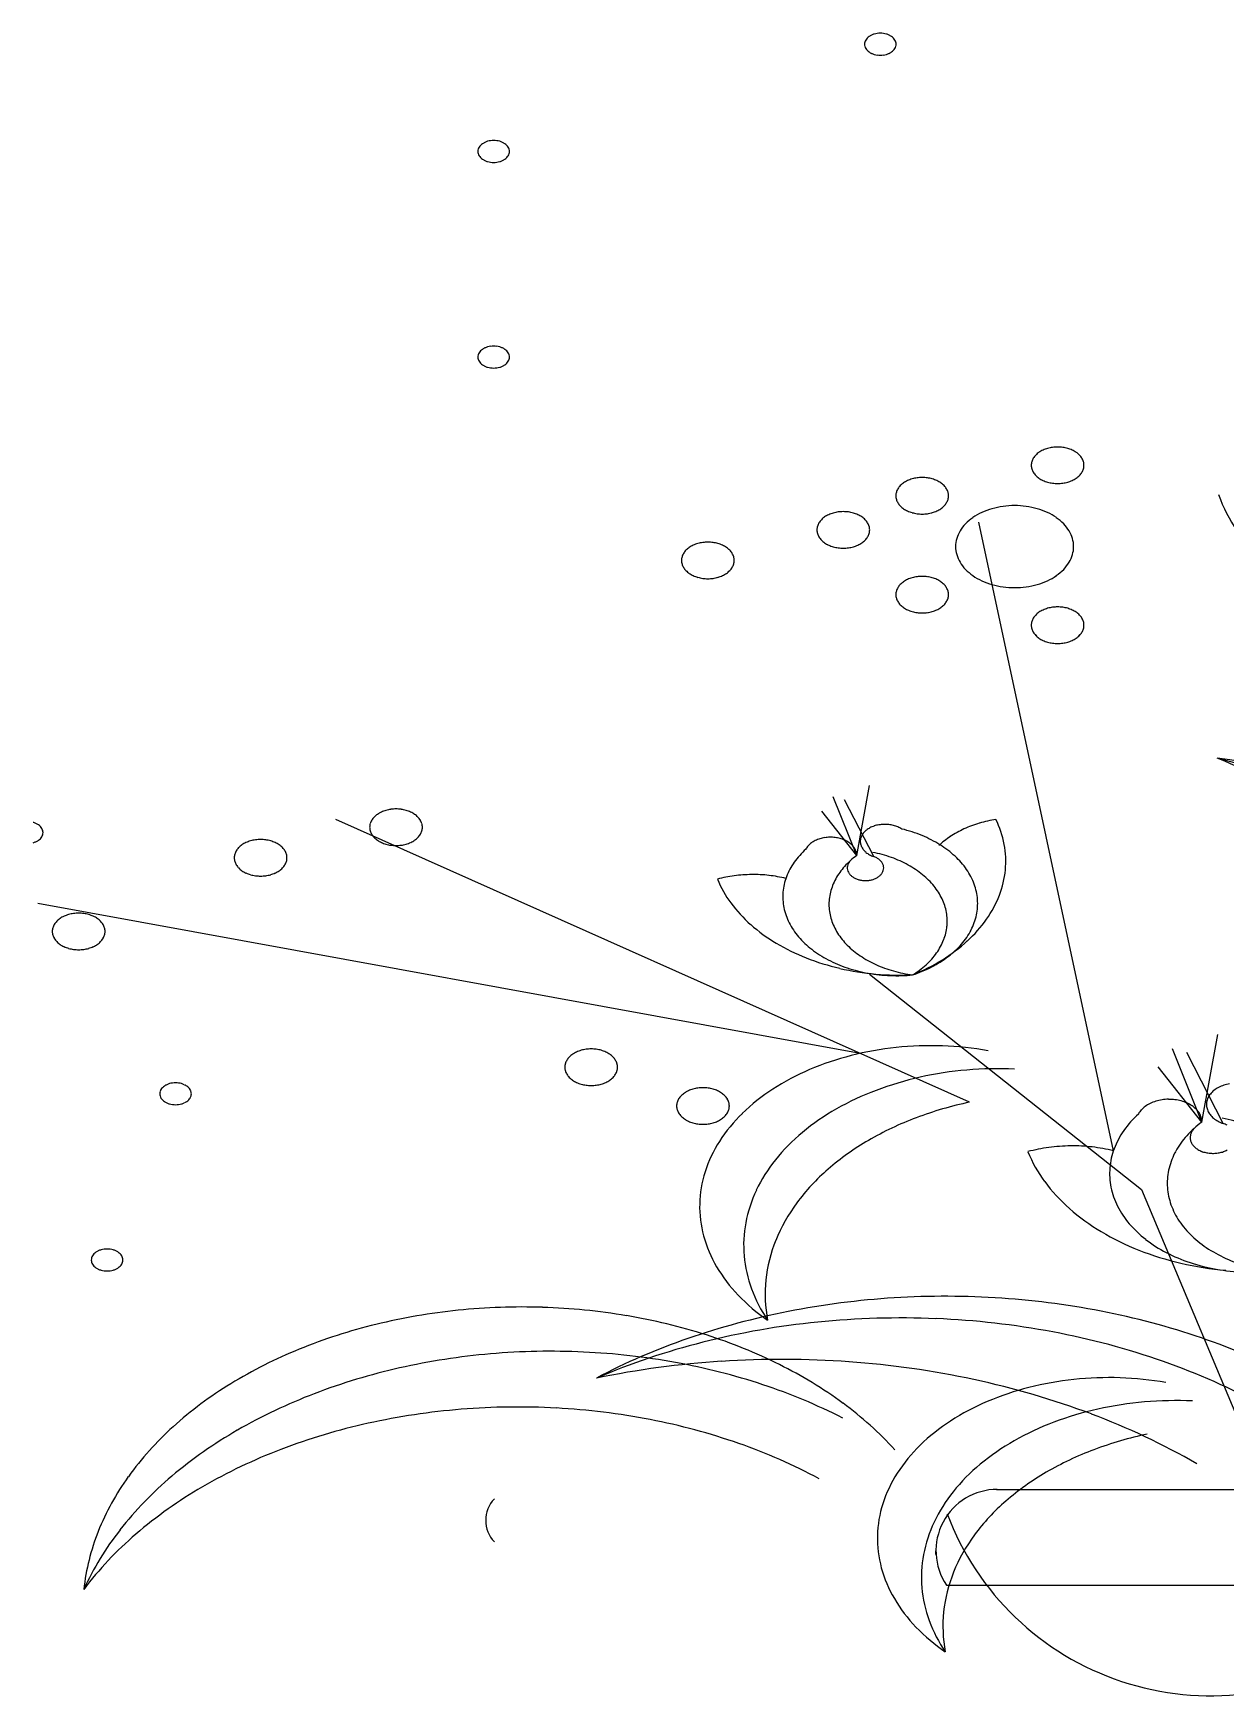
# Model space of a CAD drawing. Header units: millimetres. Extents: x 22565 to 38821, y 15578 to 26720.
# Drawn here: x 31565.5 to 31764.7, y 20176.9 to 20454.7 of the extents above; entities that cross this region are included whole.
import ezdxf

# ---------------------------------------------------------------- set-up
doc = ezdxf.new("R2010")
doc.units = ezdxf.units.MM

# ---------------------------------------------------------------- blocks, each defined once
blk = doc.blocks.new('A$C58B90030')
for p, q in [((216.48, 352.34), (193.99, 457.39)), ((173.6, 401.69), (169.66, 411.47)), ((173.6, 401.69), (175.71, 413.39)), ((173.6, 401.69), (167.76, 409.08)), ((176.44, 401.49), (171.56, 410.99)), ((192.44, 360.45), (86.6, 407.7)), ((174.19, 368.6), (36.79, 393.66)), ((175.74, 381.85), (221.18, 345.88)), ((231.26, 357.14), (233.9, 371.77)), ((231.26, 357.14), (226.34, 369.37)), ((234.82, 356.89), (228.72, 368.77)), ((231.26, 357.14), (223.97, 366.38)), ((221.18, 345.88), (242.83, 294.17)), ((196.93, 295.75), (472.93, 295.75)), ((186.83, 284.87), (186.83, 285.51)), ((188.61, 279.75), (481.4, 279.75))]:
    blk.add_line(p, q)
for centre, radius, start, end in [((177.39, 535.9), 3.16, 105.9423, 114.7864), ((177.5, 535.52), 3.55, 97.8043, 105.9874), ((177.53, 535.31), 3.76, 89.9804, 97.8451), ((177.54, 535.31), 3.76, 82.1549, 90.0196), ((177.57, 535.52), 3.55, 74.0126, 82.1957), ((177.68, 535.9), 3.16, 65.2136, 74.0577), ((176.19, 537.24), 1.3, 163.936, 179.9195), ((176.19, 537.24), 1.3, 180.0805, 196.064), ((176.34, 537.19), 1.45, 148.9878, 163.819), ((176.34, 537.29), 1.45, 196.181, 211.0122), ((176.6, 537.03), 1.76, 135.8742, 148.9552), ((176.6, 537.44), 1.76, 211.0448, 224.1258), ((176.9, 536.74), 2.18, 124.5741, 135.9006), ((176.9, 537.74), 2.18, 224.0994, 235.4259), ((177.19, 536.34), 2.67, 114.7365, 124.6225), ((177.88, 536.34), 2.67, 55.3775, 65.2635), ((178.16, 536.74), 2.18, 44.0994, 55.4259), ((178.16, 537.74), 2.18, 304.5741, 315.9006), ((178.47, 537.03), 1.76, 31.0448, 44.1258), ((178.47, 537.44), 1.76, 315.8742, 328.9552), ((178.73, 537.19), 1.45, 16.181, 31.0122), ((178.73, 537.29), 1.45, 328.9878, 343.819), ((178.88, 537.24), 1.3, 0.0805, 16.064), ((178.88, 537.24), 1.3, 343.936, 359.9195), ((177.19, 538.14), 2.67, 235.3775, 245.2635), ((177.39, 538.58), 3.16, 245.2136, 254.0577), ((177.5, 538.95), 3.55, 254.0126, 262.1957), ((177.53, 539.17), 3.76, 262.1549, 270.0196), ((177.54, 539.17), 3.76, 269.9804, 277.8451), ((177.57, 538.95), 3.55, 277.8043, 285.9874), ((177.68, 538.58), 3.16, 285.9423, 294.7864), ((177.88, 538.14), 2.67, 294.7365, 304.6225), ((111.62, 519.31), 1.3, 163.936, 179.9195), ((111.76, 519.27), 1.45, 148.9878, 163.819), ((112.02, 519.11), 1.76, 135.8742, 148.9552), ((112.33, 518.81), 2.18, 124.5741, 135.9006), ((112.61, 518.41), 2.67, 114.7365, 124.6225), ((112.81, 517.97), 3.16, 105.9423, 114.7864), ((112.92, 517.6), 3.55, 97.8043, 105.9874), ((112.96, 517.38), 3.76, 89.9804, 97.8451), ((112.96, 517.38), 3.76, 82.1549, 90.0196), ((112.99, 517.6), 3.55, 74.0126, 82.1957), ((113.1, 517.97), 3.16, 65.2136, 74.0577), ((113.31, 518.41), 2.67, 55.3775, 65.2635), ((113.59, 518.81), 2.18, 44.0994, 55.4259), ((113.89, 519.11), 1.76, 31.0448, 44.1258), ((114.15, 519.27), 1.45, 16.181, 31.0122), ((114.3, 519.31), 1.3, 0.0805, 16.064), ((111.62, 519.31), 1.3, 180.0805, 196.064), ((111.76, 519.36), 1.45, 196.181, 211.0122), ((112.02, 519.52), 1.76, 211.0448, 224.1258), ((112.33, 519.81), 2.18, 224.0994, 235.4259), ((112.61, 520.22), 2.67, 235.3775, 245.2635), ((112.81, 520.65), 3.16, 245.2136, 254.0577), ((112.92, 521.03), 3.55, 254.0126, 262.1957), ((112.96, 521.24), 3.76, 262.1549, 270.0196), ((112.96, 521.24), 3.76, 269.9804, 277.8451), ((112.99, 521.03), 3.55, 277.8043, 285.9874), ((113.1, 520.65), 3.16, 285.9423, 294.7864), ((113.31, 520.22), 2.67, 294.7365, 304.6225), ((113.59, 519.81), 2.18, 304.5741, 315.9006), ((113.89, 519.52), 1.76, 315.8742, 328.9552), ((114.15, 519.36), 1.45, 328.9878, 343.819), ((114.3, 519.31), 1.3, 343.936, 359.9195), ((112.33, 484.46), 2.18, 124.5741, 135.9006), ((112.61, 484.05), 2.67, 114.7365, 124.6225), ((112.81, 483.61), 3.16, 105.9423, 114.7864), ((112.92, 483.24), 3.55, 97.8043, 105.9874), ((112.96, 483.02), 3.76, 89.9804, 97.8451), ((112.96, 483.02), 3.76, 82.1549, 90.0196), ((112.99, 483.24), 3.55, 74.0126, 82.1957), ((113.1, 483.61), 3.16, 65.2136, 74.0577), ((113.31, 484.05), 2.67, 55.3775, 65.2635), ((113.59, 484.46), 2.18, 44.0994, 55.4259), ((111.62, 484.95), 1.3, 163.936, 179.9195), ((111.62, 484.96), 1.3, 180.0805, 196.064), ((111.76, 484.91), 1.45, 148.9878, 163.819), ((111.76, 485), 1.45, 196.181, 211.0122), ((112.02, 484.75), 1.76, 135.8742, 148.9552), ((112.02, 485.16), 1.76, 211.0448, 224.1258), ((112.33, 485.45), 2.18, 224.0994, 235.4259), ((112.61, 485.86), 2.67, 235.3775, 245.2635), ((112.81, 486.3), 3.16, 245.2136, 254.0577), ((113.1, 486.3), 3.16, 285.9423, 294.7864), ((113.31, 485.86), 2.67, 294.7365, 304.6225), ((113.59, 485.45), 2.18, 304.5741, 315.9006), ((113.89, 484.75), 1.76, 31.0448, 44.1258), ((113.89, 485.16), 1.76, 315.8742, 328.9552), ((114.15, 484.91), 1.45, 16.181, 31.0122), ((114.15, 485), 1.45, 328.9878, 343.819), ((114.3, 484.95), 1.3, 0.0805, 16.064), ((114.3, 484.96), 1.3, 343.936, 359.9195), ((112.92, 486.67), 3.55, 254.0126, 262.1957), ((112.96, 486.89), 3.76, 262.1549, 270.0196), ((112.96, 486.89), 3.76, 269.9804, 277.8451), ((112.99, 486.67), 3.55, 277.8043, 285.9874), ((206.92, 464.65), 5.26, 105.9423, 114.7864), ((207.1, 464.02), 5.91, 97.8043, 105.9874), ((207.15, 463.66), 6.27, 89.9804, 97.8451), ((207.16, 463.66), 6.27, 82.1549, 90.0196), ((207.21, 464.02), 5.91, 74.0126, 82.1957), ((207.39, 464.65), 5.26, 65.2136, 74.0577), ((204.92, 466.88), 2.17, 163.936, 179.9195), ((204.92, 466.89), 2.17, 180.0805, 196.064), ((205.17, 466.8), 2.42, 148.9878, 163.819), ((205.6, 466.54), 2.93, 135.8742, 148.9552), ((206.1, 466.05), 3.63, 124.5741, 135.9006), ((206.57, 465.38), 4.45, 114.7365, 124.6225), ((207.73, 465.38), 4.45, 55.3775, 65.2635), ((208.2, 466.05), 3.63, 44.0994, 55.4259), ((208.71, 466.54), 2.93, 31.0448, 44.1258), ((209.14, 466.8), 2.42, 16.181, 31.0122), ((209.39, 466.88), 2.17, 0.0805, 16.064), ((209.39, 466.89), 2.17, 343.936, 359.9195), ((183.48, 460.95), 3.63, 124.5741, 135.9006), ((183.95, 460.27), 4.45, 114.7365, 124.6225), ((184.29, 459.54), 5.26, 105.9423, 114.7864), ((184.48, 458.92), 5.91, 97.8043, 105.9874), ((184.53, 458.56), 6.27, 89.9804, 97.8451), ((184.53, 458.56), 6.27, 82.1549, 90.0196), ((184.59, 458.92), 5.91, 74.0126, 82.1957), ((184.77, 459.54), 5.26, 65.2136, 74.0577), ((185.11, 460.27), 4.45, 55.3775, 65.2635), ((185.58, 460.95), 3.63, 44.0994, 55.4259), ((205.17, 466.96), 2.42, 196.181, 211.0122), ((205.6, 467.22), 2.93, 211.0448, 224.1258), ((206.1, 467.71), 3.63, 224.0994, 235.4259), ((206.57, 468.39), 4.45, 235.3775, 245.2635), ((206.92, 469.12), 5.26, 245.2136, 254.0577), ((207.1, 469.74), 5.91, 254.0126, 262.1957), ((207.21, 469.74), 5.91, 277.8043, 285.9874), ((207.39, 469.12), 5.26, 285.9423, 294.7864), ((207.73, 468.39), 4.45, 294.7365, 304.6225), ((208.2, 467.71), 3.63, 304.5741, 315.9006), ((208.71, 467.22), 2.93, 315.8742, 328.9552), ((209.14, 466.96), 2.42, 328.9878, 343.819), ((182.3, 461.78), 2.17, 163.936, 179.9195), ((182.3, 461.78), 2.17, 180.0805, 196.064), ((182.54, 461.7), 2.42, 148.9878, 163.819), ((182.54, 461.86), 2.42, 196.181, 211.0122), ((182.97, 461.44), 2.93, 135.8742, 148.9552), ((186.09, 461.44), 2.93, 31.0448, 44.1258), ((186.52, 461.7), 2.42, 16.181, 31.0122), ((186.52, 461.86), 2.42, 328.9878, 343.819), ((186.77, 461.78), 2.17, 0.0805, 16.064), ((186.77, 461.78), 2.17, 343.936, 359.9195), ((207.15, 470.1), 6.27, 262.1549, 270.0196), ((207.16, 470.1), 6.27, 269.9804, 277.8451), ((259.67, 471.21), 27.24, 199.8011, 214.1051), ((170.77, 454.58), 4.45, 114.7365, 124.6225), ((171.12, 453.84), 5.26, 105.9423, 114.7864), ((171.3, 453.22), 5.91, 97.8043, 105.9874), ((171.35, 452.86), 6.27, 89.9804, 97.8451), ((171.36, 452.86), 6.27, 82.1549, 90.0196), ((171.41, 453.22), 5.91, 74.0126, 82.1957), ((171.59, 453.84), 5.26, 65.2136, 74.0577), ((171.94, 454.58), 4.45, 55.3775, 65.2635), ((182.97, 462.12), 2.93, 211.0448, 224.1258), ((183.48, 462.61), 3.63, 224.0994, 235.4259), ((183.95, 463.28), 4.45, 235.3775, 245.2635), ((184.29, 464.02), 5.26, 245.2136, 254.0577), ((184.48, 464.64), 5.91, 254.0126, 262.1957), ((184.53, 465), 6.27, 262.1549, 270.0196), ((184.53, 465), 6.27, 269.9804, 277.8451), ((184.59, 464.64), 5.91, 277.8043, 285.9874), ((184.77, 464.02), 5.26, 285.9423, 294.7864), ((185.11, 463.28), 4.45, 294.7365, 304.6225), ((185.58, 462.61), 3.63, 304.5741, 315.9006), ((186.09, 462.12), 2.93, 315.8742, 328.9552), ((198.66, 449.91), 9.99, 114.7365, 124.6225), ((199.43, 448.27), 11.8, 105.9423, 114.7864), ((199.84, 446.87), 13.25, 97.8043, 105.9874), ((199.96, 446.07), 14.07, 89.9804, 97.8451), ((199.97, 446.07), 14.07, 82.1549, 90.0196), ((200.09, 446.87), 13.25, 74.0126, 82.1957), ((200.5, 448.27), 11.8, 65.2136, 74.0577), ((201.27, 449.91), 9.99, 55.3775, 65.2635), ((169.12, 456.08), 2.17, 163.936, 179.9195), ((169.12, 456.08), 2.17, 180.0805, 196.064), ((169.37, 456), 2.42, 148.9878, 163.819), ((169.8, 455.74), 2.93, 135.8742, 148.9552), ((170.3, 455.25), 3.63, 124.5741, 135.9006), ((172.41, 455.25), 3.63, 44.0994, 55.4259), ((172.91, 455.74), 2.93, 31.0448, 44.1258), ((173.34, 456), 2.42, 16.181, 31.0122), ((173.59, 456.08), 2.17, 0.0805, 16.064), ((173.59, 456.08), 2.17, 343.936, 359.9195), ((195.51, 453.11), 5.43, 148.9878, 163.819), ((196.47, 452.52), 6.56, 135.8742, 148.9552), ((197.61, 451.42), 8.14, 124.5741, 135.9006), ((202.32, 451.42), 8.14, 44.0994, 55.4259), ((203.46, 452.52), 6.56, 31.0448, 44.1258), ((204.42, 453.11), 5.43, 16.181, 31.0122), ((147.68, 450.15), 3.63, 124.5741, 135.9006), ((148.15, 449.47), 4.45, 114.7365, 124.6225), ((148.49, 448.74), 5.26, 105.9423, 114.7864), ((148.68, 448.12), 5.91, 97.8043, 105.9874), ((148.73, 447.76), 6.27, 89.9804, 97.8451), ((148.74, 447.76), 6.27, 82.1549, 90.0196), ((148.79, 448.12), 5.91, 74.0126, 82.1957), ((148.97, 448.74), 5.26, 65.2136, 74.0577), ((149.31, 449.47), 4.45, 55.3775, 65.2635), ((149.78, 450.15), 3.63, 44.0994, 55.4259), ((169.37, 456.16), 2.42, 196.181, 211.0122), ((169.8, 456.42), 2.93, 211.0448, 224.1258), ((170.3, 456.91), 3.63, 224.0994, 235.4259), ((170.77, 457.59), 4.45, 235.3775, 245.2635), ((171.12, 458.32), 5.26, 245.2136, 254.0577), ((171.3, 458.94), 5.91, 254.0126, 262.1957), ((171.35, 459.3), 6.27, 262.1549, 270.0196), ((171.36, 459.3), 6.27, 269.9804, 277.8451), ((171.41, 458.94), 5.91, 277.8043, 285.9874), ((171.59, 458.32), 5.26, 285.9423, 294.7864), ((171.94, 457.59), 4.45, 294.7365, 304.6225), ((172.41, 456.91), 3.63, 304.5741, 315.9006), ((172.91, 456.42), 2.93, 315.8742, 328.9552), ((173.34, 456.16), 2.42, 328.9878, 343.819), ((194.96, 453.28), 4.85, 163.936, 179.9195), ((194.96, 453.29), 4.85, 180.0805, 196.064), ((204.98, 453.28), 4.85, 0.0805, 16.064), ((204.98, 453.29), 4.85, 343.936, 359.9195), ((146.5, 450.97), 2.17, 163.936, 179.9195), ((146.5, 450.98), 2.17, 180.0805, 196.064), ((146.74, 450.9), 2.42, 148.9878, 163.819), ((146.74, 451.06), 2.42, 196.181, 211.0122), ((147.17, 450.64), 2.93, 135.8742, 148.9552), ((150.29, 450.64), 2.93, 31.0448, 44.1258), ((150.72, 450.9), 2.42, 16.181, 31.0122), ((150.72, 451.06), 2.42, 328.9878, 343.819), ((150.97, 450.97), 2.17, 0.0805, 16.064), ((150.97, 450.98), 2.17, 343.936, 359.9195), ((195.51, 453.46), 5.43, 196.181, 211.0122), ((196.47, 454.05), 6.56, 211.0448, 224.1258), ((203.46, 454.05), 6.56, 315.8742, 328.9552), ((204.42, 453.46), 5.43, 328.9878, 343.819), ((147.17, 451.32), 2.93, 211.0448, 224.1258), ((147.68, 451.81), 3.63, 224.0994, 235.4259), ((148.15, 452.48), 4.45, 235.3775, 245.2635), ((148.49, 453.21), 5.26, 245.2136, 254.0577), ((148.68, 453.84), 5.91, 254.0126, 262.1957), ((148.73, 454.19), 6.27, 262.1549, 270.0196), ((148.74, 454.19), 6.27, 269.9804, 277.8451), ((148.79, 453.84), 5.91, 277.8043, 285.9874), ((148.97, 453.21), 5.26, 285.9423, 294.7864), ((149.31, 452.48), 4.45, 294.7365, 304.6225), ((149.78, 451.81), 3.63, 304.5741, 315.9006), ((150.29, 451.32), 2.93, 315.8742, 328.9552), ((183.48, 444.43), 3.63, 124.5741, 135.9006), ((183.95, 443.76), 4.45, 114.7365, 124.6225), ((184.29, 443.02), 5.26, 105.9423, 114.7864), ((184.48, 442.4), 5.91, 97.8043, 105.9874), ((184.53, 442.04), 6.27, 89.9804, 97.8451), ((184.53, 442.04), 6.27, 82.1549, 90.0196), ((184.59, 442.4), 5.91, 74.0126, 82.1957), ((184.77, 443.02), 5.26, 65.2136, 74.0577), ((185.11, 443.76), 4.45, 55.3775, 65.2635), ((185.58, 444.43), 3.63, 44.0994, 55.4259), ((197.61, 455.15), 8.14, 224.0994, 235.4259), ((198.66, 456.66), 9.99, 235.3775, 245.2635), ((199.43, 458.3), 11.8, 245.2136, 254.0577), ((200.5, 458.3), 11.8, 285.9423, 294.7864), ((201.27, 456.66), 9.99, 294.7365, 304.6225), ((202.32, 455.15), 8.14, 304.5741, 315.9006), ((182.3, 445.26), 2.17, 163.936, 179.9195), ((182.3, 445.26), 2.17, 180.0805, 196.064), ((182.54, 445.18), 2.42, 148.9878, 163.819), ((182.54, 445.34), 2.42, 196.181, 211.0122), ((182.97, 444.92), 2.93, 135.8742, 148.9552), ((186.09, 444.92), 2.93, 31.0448, 44.1258), ((186.52, 445.18), 2.42, 16.181, 31.0122), ((186.52, 445.34), 2.42, 328.9878, 343.819), ((186.77, 445.26), 2.17, 0.0805, 16.064), ((186.77, 445.26), 2.17, 343.936, 359.9195), ((199.84, 459.7), 13.25, 254.0126, 262.1957), ((199.96, 460.5), 14.07, 262.1549, 270.0196), ((199.97, 460.5), 14.07, 269.9804, 277.8451), ((200.09, 459.7), 13.25, 277.8043, 285.9874), ((182.97, 445.6), 2.93, 211.0448, 224.1258), ((183.48, 446.09), 3.63, 224.0994, 235.4259), ((183.95, 446.76), 4.45, 235.3775, 245.2635), ((184.29, 447.5), 5.26, 245.2136, 254.0577), ((184.48, 448.12), 5.91, 254.0126, 262.1957), ((184.53, 448.48), 6.27, 262.1549, 270.0196), ((184.53, 448.48), 6.27, 269.9804, 277.8451), ((184.59, 448.12), 5.91, 277.8043, 285.9874), ((184.77, 447.5), 5.26, 285.9423, 294.7864), ((185.11, 446.76), 4.45, 294.7365, 304.6225), ((185.58, 446.09), 3.63, 304.5741, 315.9006), ((186.09, 445.6), 2.93, 315.8742, 328.9552), ((205.6, 439.82), 2.93, 135.8742, 148.9552), ((206.1, 439.33), 3.63, 124.5741, 135.9006), ((206.57, 438.65), 4.45, 114.7365, 124.6225), ((206.92, 437.92), 5.26, 105.9423, 114.7864), ((207.1, 437.3), 5.91, 97.8043, 105.9874), ((207.15, 436.94), 6.27, 89.9804, 97.8451), ((207.16, 436.94), 6.27, 82.1549, 90.0196), ((207.21, 437.3), 5.91, 74.0126, 82.1957), ((207.39, 437.92), 5.26, 65.2136, 74.0577), ((207.73, 438.65), 4.45, 55.3775, 65.2635), ((208.2, 439.33), 3.63, 44.0994, 55.4259), ((208.71, 439.82), 2.93, 31.0448, 44.1258), ((204.92, 440.15), 2.17, 163.936, 179.9195), ((204.92, 440.16), 2.17, 180.0805, 196.064), ((205.17, 440.08), 2.42, 148.9878, 163.819), ((205.17, 440.23), 2.42, 196.181, 211.0122), ((205.6, 440.5), 2.93, 211.0448, 224.1258), ((208.71, 440.5), 2.93, 315.8742, 328.9552), ((209.14, 440.08), 2.42, 16.181, 31.0122), ((209.14, 440.23), 2.42, 328.9878, 343.819), ((209.39, 440.15), 2.17, 0.0805, 16.064), ((209.39, 440.16), 2.17, 343.936, 359.9195), ((206.1, 440.99), 3.63, 224.0994, 235.4259), ((206.57, 441.66), 4.45, 235.3775, 245.2635), ((206.92, 442.39), 5.26, 245.2136, 254.0577), ((207.1, 443.02), 5.91, 254.0126, 262.1957), ((207.15, 443.37), 6.27, 262.1549, 270.0196), ((207.16, 443.37), 6.27, 269.9804, 277.8451), ((207.21, 443.02), 5.91, 277.8043, 285.9874), ((207.39, 442.39), 5.26, 285.9423, 294.7864), ((207.73, 441.66), 4.45, 294.7365, 304.6225), ((208.2, 440.99), 3.63, 304.5741, 315.9006), ((199.62, 158.28), 261.89, 75.1361, 82.4961), ((117.03, 132.23), 308.64, 58.9937, 67.7657), ((163.49, 154.36), 272.78, 65.1099, 75.0592), ((95.59, 405.56), 3.63, 124.5741, 135.9006), ((96.06, 404.89), 4.45, 114.7365, 124.6225), ((96.41, 404.16), 5.26, 105.9423, 114.7864), ((96.59, 403.53), 5.91, 97.8043, 105.9874), ((96.64, 403.18), 6.27, 89.9804, 97.8451), ((96.65, 403.18), 6.27, 82.1549, 90.0196), ((96.7, 403.53), 5.91, 74.0126, 82.1957), ((96.88, 404.16), 5.26, 65.2136, 74.0577), ((97.23, 404.89), 4.45, 55.3775, 65.2635), ((97.7, 405.56), 3.63, 44.0994, 55.4259), ((35.18, 404.16), 3.16, 65.2136, 74.0577), ((35.39, 404.6), 2.67, 55.3775, 65.2635), ((35.67, 405), 2.18, 44.0994, 55.4259), ((35.98, 405.3), 1.76, 31.0448, 44.1258), ((36.23, 405.46), 1.45, 16.181, 31.0122), ((36.38, 405.5), 1.3, 0.0805, 16.064), ((94.41, 406.39), 2.17, 163.936, 179.9195), ((94.41, 406.4), 2.17, 180.0805, 196.064), ((94.66, 406.32), 2.42, 148.9878, 163.819), ((94.66, 406.47), 2.42, 196.181, 211.0122), ((95.09, 406.05), 2.93, 135.8742, 148.9552), ((98.2, 406.05), 2.93, 31.0448, 44.1258), ((98.63, 406.32), 2.42, 16.181, 31.0122), ((98.63, 406.47), 2.42, 328.9878, 343.819), ((98.88, 406.39), 2.17, 0.0805, 16.064), ((98.88, 406.4), 2.17, 343.936, 359.9195), ((177.14, 403.45), 3.13, 128.34, 140.6255), ((177.62, 402.85), 3.89, 117.7625, 128.3877), ((177.99, 402.15), 4.69, 108.4317, 117.8176), ((178.21, 401.51), 5.37, 99.9105, 108.4825), ((178.29, 401.08), 5.8, 91.8137, 99.9559), ((178.3, 401), 5.88, 83.7927, 91.8564), ((178.33, 401.28), 5.6, 75.5069, 83.8365), ((178.48, 401.84), 5.02, 66.5932, 75.5551), ((178.79, 402.54), 4.26, 56.6451, 66.6469), ((175.55, 383.19), 23.58, 67.6657, 76.3093), ((198.55, 390.65), 16.98, 114.4827, 123.2897), ((199.69, 388.18), 19.71, 106.5459, 114.519), ((200.35, 386.02), 21.96, 99.1614, 106.5791), ((181.9, 400.43), 16.63, 10.7648, 25.9343), ((35.18, 406.85), 3.16, 285.9423, 294.7864), ((35.39, 406.41), 2.67, 294.7365, 304.6225), ((35.67, 406), 2.18, 304.5741, 315.9006), ((35.98, 405.71), 1.76, 315.8742, 328.9552), ((36.23, 405.55), 1.45, 328.9878, 343.819), ((36.38, 405.5), 1.3, 343.936, 359.9195), ((72.46, 400.95), 2.93, 135.8742, 148.9552), ((72.97, 400.46), 3.63, 124.5741, 135.9006), ((73.44, 399.79), 4.45, 114.7365, 124.6225), ((73.78, 399.05), 5.26, 105.9423, 114.7864), ((73.97, 398.43), 5.91, 97.8043, 105.9874), ((74.02, 398.07), 6.27, 89.9804, 97.8451), ((74.02, 398.07), 6.27, 82.1549, 90.0196), ((74.08, 398.43), 5.91, 74.0126, 82.1957), ((74.26, 399.05), 5.26, 65.2136, 74.0577), ((74.6, 399.79), 4.45, 55.3775, 65.2635), ((75.07, 400.46), 3.63, 44.0994, 55.4259), ((75.58, 400.95), 2.93, 31.0448, 44.1258), ((95.09, 406.73), 2.93, 211.0448, 224.1258), ((95.59, 407.22), 3.63, 224.0994, 235.4259), ((96.06, 407.9), 4.45, 235.3775, 245.2635), ((96.41, 408.63), 5.26, 245.2136, 254.0577), ((96.59, 409.25), 5.91, 254.0126, 262.1957), ((96.64, 409.61), 6.27, 262.1549, 270.0196), ((96.65, 409.61), 6.27, 269.9804, 277.8451), ((96.7, 409.25), 5.91, 277.8043, 285.9874), ((96.88, 408.63), 5.26, 285.9423, 294.7864), ((97.23, 407.9), 4.45, 294.7365, 304.6225), ((97.7, 407.22), 3.63, 304.5741, 315.9006), ((98.2, 406.73), 2.93, 315.8742, 328.9552), ((167.58, 401.39), 2.83, 137.665, 151.1487), ((168.09, 400.93), 3.51, 126.0165, 137.6858), ((168.57, 400.27), 4.33, 115.9159, 126.0648), ((168.94, 399.53), 5.16, 106.932, 115.9675), ((169.14, 398.88), 5.84, 98.6608, 106.9791), ((169.2, 398.48), 6.24, 90.7454, 98.7031), ((169.21, 398.45), 6.27, 82.8596, 90.7858), ((169.25, 398.78), 5.94, 74.6802, 82.9013), ((169.43, 399.39), 5.31, 65.8606, 74.7262), ((169.76, 400.12), 4.5, 56.0125, 65.9116), ((170.23, 400.81), 3.67, 44.7196, 56.0628), ((170.74, 401.32), 2.95, 31.629, 44.7487), ((171.18, 401.59), 2.43, 16.6857, 31.5987), ((176.18, 404.03), 1.99, 170.915, 187.5188), ((176.3, 404.05), 2.11, 187.6824, 203.6742), ((176.32, 404), 2.13, 154.8843, 170.7564), ((176.63, 404.2), 2.47, 203.756, 218.1294), ((176.67, 403.83), 2.52, 140.6161, 154.8117), ((176.85, 386.3), 20.2, 58.1324, 67.7147), ((197.01, 392.99), 14.17, 123.2535, 133.1874), ((178.76, 389.35), 16.6, 47.2603, 58.1827), ((183.09, 400.69), 15.41, 354.6734, 10.6285), ((71.79, 401.29), 2.17, 163.936, 179.9195), ((71.79, 401.29), 2.17, 180.0805, 196.064), ((72.03, 401.21), 2.42, 148.9878, 163.819), ((72.03, 401.37), 2.42, 196.181, 211.0122), ((72.46, 401.63), 2.93, 211.0448, 224.1258), ((75.58, 401.63), 2.93, 315.8742, 328.9552), ((76.01, 401.21), 2.42, 16.181, 31.0122), ((76.01, 401.37), 2.42, 328.9878, 343.819), ((76.26, 401.29), 2.17, 0.0805, 16.064), ((76.26, 401.29), 2.17, 343.936, 359.9195), ((172.16, 394.21), 11.01, 144.874, 159.2388), ((174.17, 392.79), 13.47, 132.3071, 144.8632), ((181.77, 390.63), 13.75, 126.4955, 137.9348), ((173.63, 399.57), 1.62, 152.4038, 167.8458), ((173.91, 399.42), 1.93, 138.6277, 152.3491), ((171.43, 401.67), 2.16, 0.4518, 16.568), ((177.1, 404.57), 3.06, 218.1259, 230.5852), ((177.57, 405.15), 3.82, 230.5393, 241.3036), ((177.96, 405.84), 4.61, 241.2485, 250.7322), ((171.9, 380.45), 22.19, 70.2274, 78.5371), ((175.31, 398.26), 3.42, 61.3683, 70.7286), ((175.59, 398.77), 2.84, 50.817, 61.4214), ((175.94, 399.19), 2.29, 38.6122, 50.8618), ((176.28, 399.47), 1.85, 24.5009, 38.6179), ((176.54, 399.58), 1.57, 8.6988, 24.4267), ((172.88, 383.13), 19.34, 61.1629, 70.2727), ((174.44, 385.95), 16.12, 50.9241, 61.2113), ((180.96, 391.72), 13.37, 34.678, 47.2957), ((72.97, 402.12), 3.63, 224.0994, 235.4259), ((73.44, 402.79), 4.45, 235.3775, 245.2635), ((73.78, 403.53), 5.26, 245.2136, 254.0577), ((73.97, 404.15), 5.91, 254.0126, 262.1957), ((74.02, 404.51), 6.27, 262.1549, 270.0196), ((74.02, 404.51), 6.27, 269.9804, 277.8451), ((74.08, 404.15), 5.91, 277.8043, 285.9874), ((74.26, 403.53), 5.26, 285.9423, 294.7864), ((74.6, 402.79), 4.45, 294.7365, 304.6225), ((75.07, 402.12), 3.63, 304.5741, 315.9006), ((156.12, 376.15), 22.33, 97.6782, 105.0134), ((167.65, 404.85), 18.73, 202.3756, 216.3914), ((156.29, 374.96), 23.53, 90.6258, 97.7079), ((156.31, 374.86), 23.64, 83.5932, 90.6544), ((156.43, 375.86), 22.62, 76.3516, 83.6226), ((170.81, 394.73), 9.57, 159.3317, 175.1006), ((178.24, 393.27), 9.31, 151.1304, 165.9564), ((179.82, 392.39), 11.12, 137.9161, 151.0877), ((173.5, 399.6), 1.48, 167.9876, 184.3535), ((173.55, 399.61), 1.53, 184.5185, 200.531), ((173.77, 399.7), 1.76, 200.6287, 215.2047), ((174.09, 399.93), 2.16, 215.2158, 227.9311), ((174.45, 400.32), 2.69, 227.8925, 238.8792), ((174.75, 400.82), 3.28, 238.8265, 248.4622), ((174.96, 401.32), 3.82, 248.4114, 257.1142), ((175.05, 401.7), 4.21, 257.0688, 265.2234), ((175.06, 401.86), 4.37, 265.1816, 273.1354), ((175.07, 401.75), 4.26, 273.094, 281.178), ((175.14, 401.41), 3.92, 281.1336, 289.6895), ((175.32, 400.93), 3.4, 289.6398, 299.0435), ((175.6, 400.42), 2.82, 298.9904, 309.6557), ((175.96, 400), 2.27, 309.6119, 321.937), ((176.3, 399.73), 1.83, 321.9338, 336.1276), ((176.54, 399.62), 1.56, 336.2056, 351.9848), ((176.63, 399.6), 1.48, 352.1416, 8.5441), ((176.37, 388.31), 13.07, 39.1341, 50.9652), ((182.96, 393.1), 10.94, 20.2418, 34.6648), ((182.48, 400.79), 16.02, 338.9753, 354.5225), ((170.49, 394.79), 9.24, 175.2581, 191.4003), ((177.41, 393.5), 8.45, 166.0781, 181.8962), ((178.27, 389.85), 10.62, 25.555, 39.1418), ((184.27, 393.6), 9.54, 4.3445, 20.1461), ((180.23, 401.68), 18.44, 324.7285, 338.8877), ((43.4, 386.74), 5.26, 105.9423, 114.7864), ((43.58, 386.12), 5.91, 97.8043, 105.9874), ((43.63, 385.76), 6.27, 89.9804, 97.8451), ((43.64, 385.76), 6.27, 82.1549, 90.0196), ((43.69, 386.12), 5.91, 74.0126, 82.1957), ((43.87, 386.74), 5.26, 65.2136, 74.0577), ((171.04, 407.35), 22.94, 216.3958, 228.6399), ((171.26, 394.97), 10.03, 191.5387, 206.8235), ((177.53, 393.52), 8.57, 182.0497, 197.7189), ((179.71, 390.55), 9.02, 10.3509, 25.4934), ((180.33, 390.68), 8.39, 354.3209, 10.2148), ((183.75, 393.85), 10.07, 332.6796, 347.9175), ((184.56, 393.65), 9.24, 348.0537, 4.1861), ((41.4, 388.98), 2.17, 163.936, 179.9195), ((41.4, 388.98), 2.17, 180.0805, 196.064), ((41.65, 388.9), 2.42, 148.9878, 163.819), ((42.08, 388.64), 2.93, 135.8742, 148.9552), ((42.59, 388.15), 3.63, 124.5741, 135.9006), ((43.05, 387.48), 4.45, 114.7365, 124.6225), ((44.22, 387.48), 4.45, 55.3775, 65.2635), ((44.69, 388.15), 3.63, 44.0994, 55.4259), ((45.19, 388.64), 2.93, 31.0448, 44.1258), ((45.62, 388.9), 2.42, 16.181, 31.0122), ((45.87, 388.98), 2.17, 0.0805, 16.064), ((45.87, 388.98), 2.17, 343.936, 359.9195), ((174.65, 411.42), 28.38, 228.6026, 239.2254), ((172.93, 395.83), 11.9, 206.8804, 220.515), ((178.57, 393.88), 9.67, 197.8227, 212.2799), ((179.98, 390.74), 8.74, 338.7091, 354.1726), ((182.06, 394.73), 11.99, 319.0531, 332.6256), ((176.9, 404.04), 22.53, 312.3261, 324.7188), ((41.65, 389.06), 2.42, 196.181, 211.0122), ((42.08, 389.32), 2.93, 211.0448, 224.1258), ((42.59, 389.81), 3.63, 224.0994, 235.4259), ((43.05, 390.48), 4.45, 235.3775, 245.2635), ((43.4, 391.22), 5.26, 245.2136, 254.0577), ((43.58, 391.84), 5.91, 254.0126, 262.1957), ((43.69, 391.84), 5.91, 277.8043, 285.9874), ((43.87, 391.22), 5.26, 285.9423, 294.7864), ((44.22, 390.48), 4.45, 294.7365, 304.6225), ((44.69, 389.81), 3.63, 304.5741, 315.9006), ((45.19, 389.32), 2.93, 315.8742, 328.9552), ((45.62, 389.06), 2.42, 328.9878, 343.819), ((177.72, 416.52), 34.33, 239.1766, 248.5327), ((175.08, 397.66), 14.73, 220.5015, 232.3309), ((180.29, 394.96), 11.7, 212.3043, 225.0404), ((182.26, 396.93), 14.48, 225.0124, 236.0609), ((178.74, 391.24), 10.07, 324.5497, 338.6241), ((173.28, 408), 27.89, 301.6139, 312.3613), ((179.9, 396.6), 14.84, 307.2972, 319.0683), ((43.63, 392.2), 6.27, 262.1549, 270.0196), ((43.64, 392.2), 6.27, 269.9804, 277.8451), ((179.76, 421.61), 39.81, 248.4858, 256.9611), ((177.2, 400.39), 18.19, 232.2858, 242.5628), ((178.87, 403.56), 21.77, 242.512, 251.6284), ((184.05, 399.57), 17.67, 236.0141, 245.6874), ((185.35, 402.4), 20.79, 245.6399, 254.32), ((170.14, 413.04), 33.83, 292.2145, 301.6624), ((174.97, 394.68), 15.21, 301.5632, 312.255), ((176.93, 392.53), 12.3, 312.22, 324.5411), ((177.78, 399.36), 18.31, 297.1121, 307.3429), ((180.69, 425.5), 43.82, 256.9191, 264.8688), ((179.86, 406.46), 24.84, 251.5816, 259.9297), ((180.22, 408.39), 26.8, 259.8877, 267.8222), ((180.88, 427.24), 45.56, 264.8302, 272.5757), ((180.26, 408.85), 27.26, 267.7826, 275.628), ((186.04, 404.79), 23.27, 254.277, 262.3268), ((176.14, 402.53), 21.88, 288.0788, 297.1628), ((185.7, 317.01), 52.86, 96.0043, 104.261), ((186.01, 314.48), 55.41, 88.0453, 96.047), ((186.08, 315.32), 54.57, 80.0039, 88.0871), ((127.01, 366.29), 2.17, 163.936, 179.9195), ((127.25, 366.22), 2.42, 148.9878, 163.819), ((127.68, 365.96), 2.93, 135.8742, 148.9552), ((128.19, 365.47), 3.63, 124.5741, 135.9006), ((128.66, 364.79), 4.45, 114.7365, 124.6225), ((129, 364.06), 5.26, 105.9423, 114.7864), ((129.19, 363.44), 5.91, 97.8043, 105.9874), ((129.24, 363.08), 6.27, 89.9804, 97.8451), ((129.24, 363.08), 6.27, 82.1549, 90.0196), ((129.3, 363.44), 5.91, 74.0126, 82.1957), ((129.48, 364.06), 5.26, 65.2136, 74.0577), ((129.82, 364.79), 4.45, 55.3775, 65.2635), ((130.29, 365.47), 3.63, 44.0994, 55.4259), ((130.8, 365.96), 2.93, 31.0448, 44.1258), ((131.23, 366.22), 2.42, 16.181, 31.0122), ((131.48, 366.29), 2.17, 0.0805, 16.064), ((184.34, 322.2), 47.49, 104.2141, 113.0833), ((127.01, 366.3), 2.17, 180.0805, 196.064), ((127.25, 366.38), 2.42, 196.181, 211.0122), ((127.68, 366.64), 2.93, 211.0448, 224.1258), ((128.19, 367.13), 3.63, 224.0994, 235.4259), ((128.66, 367.8), 4.45, 235.3775, 245.2635), ((129.82, 367.8), 4.45, 294.7365, 304.6225), ((130.29, 367.13), 3.63, 304.5741, 315.9006), ((130.8, 366.64), 2.93, 315.8742, 328.9552), ((131.23, 366.38), 2.42, 328.9878, 343.819), ((131.48, 366.3), 2.17, 343.936, 359.9195), ((181.53, 328.7), 40.41, 113.031, 122.9098), ((195.87, 312.09), 53.82, 102.546, 110.7137), ((197, 307.17), 58.87, 94.8911, 102.5841), ((197.22, 305.02), 61.03, 87.4162, 94.9263), ((58.48, 361.85), 1.3, 163.936, 179.9195), ((58.48, 361.86), 1.3, 180.0805, 196.064), ((58.62, 361.81), 1.45, 148.9878, 163.819), ((58.62, 361.9), 1.45, 196.181, 211.0122), ((58.88, 361.65), 1.76, 135.8742, 148.9552), ((58.88, 362.06), 1.76, 211.0448, 224.1258), ((59.19, 361.36), 2.18, 124.5741, 135.9006), ((59.47, 360.95), 2.67, 114.7365, 124.6225), ((59.67, 360.51), 3.16, 105.9423, 114.7864), ((59.78, 360.14), 3.55, 97.8043, 105.9874), ((59.82, 359.92), 3.76, 89.9804, 97.8451), ((59.82, 359.92), 3.76, 82.1549, 90.0196), ((59.85, 360.14), 3.55, 74.0126, 82.1957), ((59.96, 360.51), 3.16, 65.2136, 74.0577), ((60.17, 360.95), 2.67, 55.3775, 65.2635), ((60.45, 361.36), 2.18, 44.0994, 55.4259), ((60.75, 361.65), 1.76, 31.0448, 44.1258), ((60.75, 362.06), 1.76, 315.8742, 328.9552), ((61.01, 361.81), 1.45, 16.181, 31.0122), ((61.01, 361.9), 1.45, 328.9878, 343.819), ((61.16, 361.85), 1.3, 0.0805, 16.064), ((61.16, 361.86), 1.3, 343.936, 359.9195), ((129, 368.53), 5.26, 245.2136, 254.0577), ((129.19, 369.16), 5.91, 254.0126, 262.1957), ((129.24, 369.52), 6.27, 262.1549, 270.0196), ((129.24, 369.52), 6.27, 269.9804, 277.8451), ((129.3, 369.16), 5.91, 277.8043, 285.9874), ((129.48, 368.53), 5.26, 285.9423, 294.7864), ((146.36, 359.48), 2.93, 135.8742, 148.9552), ((146.87, 358.99), 3.63, 124.5741, 135.9006), ((147.34, 358.31), 4.45, 114.7365, 124.6225), ((147.68, 357.58), 5.26, 105.9423, 114.7864), ((147.86, 356.96), 5.91, 97.8043, 105.9874), ((147.92, 356.6), 6.27, 89.9804, 97.8451), ((147.92, 356.6), 6.27, 82.1549, 90.0196), ((147.97, 356.96), 5.91, 74.0126, 82.1957), ((148.16, 357.58), 5.26, 65.2136, 74.0577), ((148.5, 358.31), 4.45, 55.3775, 65.2635), ((148.97, 358.99), 3.63, 44.0994, 55.4259), ((149.48, 359.48), 2.93, 31.0448, 44.1258), ((177.47, 334.93), 32.98, 122.8572, 134.171), ((193.36, 318.62), 46.82, 110.6713, 119.635), ((234.67, 360.03), 2.66, 154.8843, 170.7564), ((235.1, 359.82), 3.15, 140.6161, 154.8117), ((235.69, 359.34), 3.91, 128.34, 140.6255), ((236.29, 358.6), 4.86, 117.7625, 128.3877), ((236.75, 357.72), 5.86, 108.4317, 117.8176), ((237.03, 356.91), 6.71, 99.9105, 108.4825), ((59.19, 362.35), 2.18, 224.0994, 235.4259), ((59.47, 362.76), 2.67, 235.3775, 245.2635), ((59.67, 363.2), 3.16, 245.2136, 254.0577), ((59.78, 363.57), 3.55, 254.0126, 262.1957), ((59.82, 363.79), 3.76, 262.1549, 270.0196), ((59.82, 363.79), 3.76, 269.9804, 277.8451), ((59.85, 363.57), 3.55, 277.8043, 285.9874), ((59.96, 363.2), 3.16, 285.9423, 294.7864), ((60.17, 362.76), 2.67, 294.7365, 304.6225), ((60.45, 362.35), 2.18, 304.5741, 315.9006), ((145.68, 359.81), 2.17, 163.936, 179.9195), ((145.68, 359.82), 2.17, 180.0805, 196.064), ((145.93, 359.74), 2.42, 148.9878, 163.819), ((145.93, 359.9), 2.42, 196.181, 211.0122), ((146.36, 360.16), 2.93, 211.0448, 224.1258), ((172.91, 339.6), 26.44, 134.1375, 147.2457), ((149.48, 360.16), 2.93, 315.8742, 328.9552), ((149.91, 359.74), 2.42, 16.181, 31.0122), ((149.91, 359.9), 2.42, 328.9878, 343.819), ((150.15, 359.81), 2.17, 0.0805, 16.064), ((150.15, 359.82), 2.17, 343.936, 359.9195), ((189.51, 325.33), 39.09, 119.5903, 129.7007), ((205.2, 300.29), 61.5, 101.9689, 110.6212), ((231.98, 346.02), 16.84, 132.3071, 144.8632), ((223.74, 356.77), 3.54, 137.665, 151.1487), ((224.38, 356.19), 4.39, 126.0165, 137.6858), ((224.98, 355.37), 5.42, 115.9159, 126.0648), ((225.44, 354.44), 6.45, 106.932, 115.9675), ((225.69, 353.63), 7.3, 98.6608, 106.9791), ((225.77, 353.14), 7.8, 90.7454, 98.7031), ((225.78, 353.09), 7.84, 82.8596, 90.7858), ((225.83, 353.5), 7.43, 74.6802, 82.9013), ((226.05, 354.27), 6.63, 65.8606, 74.7262), ((226.47, 355.19), 5.62, 56.0125, 65.9116), ((227.05, 356.04), 4.58, 44.7196, 56.0628), ((227.69, 356.68), 3.69, 31.629, 44.7487), ((228.24, 357.02), 3.04, 16.6857, 31.5987), ((234.49, 360.07), 2.49, 170.915, 187.5188), ((234.64, 360.1), 2.63, 187.6824, 203.6742), ((235.05, 360.28), 3.09, 203.756, 218.1294), ((235.64, 360.74), 3.83, 218.1259, 230.5852), ((146.87, 360.65), 3.63, 224.0994, 235.4259), ((147.34, 361.32), 4.45, 235.3775, 245.2635), ((147.68, 362.05), 5.26, 245.2136, 254.0577), ((147.86, 362.68), 5.91, 254.0126, 262.1957), ((147.92, 363.03), 6.27, 262.1549, 270.0196), ((147.92, 363.03), 6.27, 269.9804, 277.8451), ((147.97, 362.68), 5.91, 277.8043, 285.9874), ((148.16, 362.05), 5.26, 285.9423, 294.7864), ((148.5, 361.32), 4.45, 294.7365, 304.6225), ((148.97, 360.65), 3.63, 304.5741, 315.9006), ((202.18, 308.17), 53.06, 110.5705, 120.118), ((229.46, 347.79), 13.76, 144.874, 159.2388), ((241.48, 343.33), 17.18, 126.4955, 137.9348), ((231.65, 354.31), 2.41, 138.6277, 152.3491), ((228.56, 357.12), 2.71, 0.4518, 16.568), ((236.24, 361.46), 4.77, 230.5393, 241.3036), ((236.72, 362.33), 5.77, 241.2485, 250.7322), ((229.14, 330.6), 27.74, 70.2274, 78.5371), ((233.4, 352.85), 4.28, 61.3683, 70.7286), ((168.91, 342.19), 21.68, 147.2706, 162.2305), ((184.86, 330.89), 31.85, 129.6637, 141.2558), ((197.47, 316.22), 43.73, 120.0646, 130.9275), ((209.42, 325.23), 27.91, 97.6782, 105.0134), ((209.63, 323.73), 29.42, 90.6258, 97.7079), ((209.65, 323.6), 29.55, 83.5932, 90.6544), ((209.81, 324.86), 28.28, 76.3516, 83.6226), ((239.05, 345.52), 13.91, 137.9161, 151.0877), ((231.14, 354.54), 1.85, 167.9876, 184.3535), ((231.2, 354.55), 1.91, 184.5185, 200.531), ((231.31, 354.5), 2.02, 152.4038, 167.8458), ((231.47, 354.65), 2.2, 200.6287, 215.2047), ((231.88, 354.94), 2.7, 215.2158, 227.9311), ((232.33, 355.43), 3.37, 227.8925, 238.8792), ((180.32, 334.53), 26.03, 141.2501, 154.5105), ((223.83, 361.09), 23.41, 202.3756, 216.3914), ((227.78, 348.45), 11.96, 159.3317, 175.1006), ((237.07, 346.62), 11.64, 151.1304, 165.9564), ((232.71, 356.05), 4.1, 238.8265, 248.4622), ((232.96, 356.68), 4.77, 248.4114, 257.1142), ((233.07, 357.16), 5.26, 257.0688, 265.2234), ((233.1, 357.36), 5.46, 265.1816, 273.1354), ((233.11, 357.23), 5.33, 273.094, 281.178), ((233.19, 356.8), 4.9, 281.1336, 289.6895), ((233.42, 356.19), 4.25, 289.6398, 299.0435), ((166.5, 343), 19.14, 162.3463, 178.5999), ((191.81, 322.7), 35.13, 130.8859, 143.4563), ((227.38, 348.52), 11.54, 175.2581, 191.4003), ((236.03, 346.9), 10.56, 166.0781, 181.8962), ((176.89, 336.19), 22.21, 154.5676, 169.3042), ((228.07, 364.22), 28.67, 216.3958, 228.6399), ((228.34, 348.74), 12.53, 191.5387, 206.8235), ((236.18, 346.94), 10.71, 182.0497, 197.7189), ((166.31, 343.06), 18.95, 178.7708, 195.1307), ((186.49, 326.65), 28.5, 143.4605, 157.9097), ((232.59, 369.31), 35.48, 228.6026, 239.2254), ((230.43, 349.81), 14.88, 206.8804, 220.515), ((237.48, 347.38), 12.09, 197.8227, 212.2799), ((175.35, 336.53), 20.64, 169.4289, 184.9028), ((233.12, 352.11), 18.41, 220.5015, 232.3309), ((239.62, 348.74), 14.63, 212.3043, 225.0404), ((168.4, 343.68), 21.13, 195.26, 210.4794), ((182.82, 328.18), 24.53, 157.9996, 173.965), ((236.42, 375.68), 42.92, 239.1766, 248.5327), ((235.77, 355.52), 22.74, 232.2858, 242.5628), ((242.09, 351.19), 18.1, 225.0124, 236.0609), ((244.33, 354.49), 22.09, 236.0141, 245.6874), ((47.04, 334.08), 1.3, 163.936, 179.9195), ((47.04, 334.08), 1.3, 180.0805, 196.064), ((47.19, 334.03), 1.45, 148.9878, 163.819), ((47.19, 334.13), 1.45, 196.181, 211.0122), ((47.45, 333.88), 1.76, 135.8742, 148.9552), ((47.45, 334.28), 1.76, 211.0448, 224.1258), ((47.75, 333.58), 2.18, 124.5741, 135.9006), ((48.03, 333.18), 2.67, 114.7365, 124.6225), ((48.24, 332.74), 3.16, 105.9423, 114.7864), ((48.35, 332.36), 3.55, 97.8043, 105.9874), ((48.38, 332.15), 3.76, 89.9804, 97.8451), ((48.38, 332.15), 3.76, 82.1549, 90.0196), ((48.42, 332.36), 3.55, 74.0126, 82.1957), ((48.53, 332.74), 3.16, 65.2136, 74.0577), ((48.73, 333.18), 2.67, 55.3775, 65.2635), ((49.01, 333.58), 2.18, 44.0994, 55.4259), ((49.32, 333.88), 1.76, 31.0448, 44.1258), ((49.32, 334.28), 1.76, 315.8742, 328.9552), ((49.58, 334.03), 1.45, 16.181, 31.0122), ((49.58, 334.13), 1.45, 328.9878, 343.819), ((49.72, 334.08), 1.3, 0.0805, 16.064), ((49.72, 334.08), 1.3, 343.936, 359.9195), ((176.08, 336.64), 21.37, 185.0414, 200.1605), ((238.97, 382.04), 49.77, 248.4858, 256.9611), ((237.85, 359.48), 27.21, 242.512, 251.6284), ((240.14, 386.91), 54.77, 256.9191, 264.8688), ((239.09, 363.11), 31.05, 251.5816, 259.9297), ((245.95, 358.03), 25.99, 245.6399, 254.32), ((47.75, 334.58), 2.18, 224.0994, 235.4259), ((48.03, 334.98), 2.67, 235.3775, 245.2635), ((48.24, 335.42), 3.16, 245.2136, 254.0577), ((48.35, 335.8), 3.55, 254.0126, 262.1957), ((48.38, 336.01), 3.76, 262.1549, 270.0196), ((48.38, 336.01), 3.76, 269.9804, 277.8451), ((48.42, 335.8), 3.55, 277.8043, 285.9874), ((48.53, 335.42), 3.16, 285.9423, 294.7864), ((48.73, 334.98), 2.67, 294.7365, 304.6225), ((49.01, 334.58), 2.18, 304.5741, 315.9006), ((172.21, 345.94), 25.56, 210.5174, 223.9257), ((181.78, 328.35), 23.48, 174.1285, 190.5685), ((239.54, 365.52), 33.5, 259.8877, 267.8222), ((176.76, 350.3), 31.86, 223.8984, 235.475), ((178.89, 337.72), 24.38, 200.2447, 214.0935), ((188.43, 189.87), 138.15, 86.0994, 93.5662), ((117.23, 225.35), 100.85, 95.8143, 103.7312), ((117.76, 220.87), 105.36, 88.1631, 95.8522), ((117.87, 222.3), 103.92, 80.4404, 88.2002), ((186.07, 203.47), 124.33, 101.0926, 109.104), ((188.13, 193.4), 134.61, 93.5319, 101.1293), ((188.78, 193.72), 134.28, 78.524, 86.1338), ((190.95, 204.04), 123.74, 70.5239, 78.5609), ((114.9, 234.61), 91.3, 103.6899, 112.1504), ((119.12, 229.28), 96.84, 72.3449, 80.4796), ((180.3, 191.89), 132.48, 95.7277, 104.1558), ((181.03, 185.71), 138.69, 87.5993, 95.7732), ((181.25, 188.33), 136.07, 79.3653, 87.644), ((181.05, 217.73), 109.22, 109.0631, 117.7985), ((176.86, 205.1), 118.82, 104.1058, 113.1688), ((122.62, 240.07), 85.49, 63.5483, 72.3885), ((183.36, 198.98), 125.21, 70.6613, 79.4131), ((196.12, 218.42), 108.47, 61.7893, 70.565), ((110.04, 246.39), 78.56, 112.1043, 121.4581), ((122.12, 205.53), 113.28, 94.9135, 102.6902), ((122.56, 201.33), 117.5, 87.3607, 94.9498), ((122.74, 203.59), 115.23, 79.708, 87.3966), ((160.68, 166.23), 151.23, 93.664, 101.6623), ((124.29, 211.76), 106.91, 71.6632, 79.7462), ((161.07, 161.9), 155.57, 85.8557, 93.7039), ((161.52, 166.74), 150.72, 77.8795, 85.8957), ((188.98, 214.71), 108.51, 61.0853, 70.7149), ((119.88, 215.16), 103.39, 102.6509, 110.9166), ((128.67, 252.1), 72.02, 53.6839, 63.5959), ((164.36, 179.47), 137.68, 69.407, 77.9227), ((215.39, 261.55), 52.86, 96.0043, 104.261), ((215.7, 259.02), 55.41, 88.0453, 96.047), ((215.77, 259.86), 54.57, 80.0039, 88.0871), ((102.87, 258.01), 64.91, 121.4107, 132.0352), ((114.94, 227.91), 89.71, 110.8728, 119.9598), ((128.38, 223.86), 94.14, 62.9065, 71.7056), ((214.03, 266.75), 47.49, 104.2141, 113.0833), ((116.61, 195.98), 113.52, 94.5863, 102.5239), ((117.02, 191.96), 117.56, 86.8705, 94.625), ((117.24, 194.71), 114.81, 79.031, 86.9089), ((136.58, 262.79), 58.73, 42.3709, 53.7281), ((211.22, 273.25), 40.41, 113.031, 122.9098), ((225.56, 256.63), 53.82, 102.546, 110.7137), ((226.69, 251.71), 58.87, 94.8911, 102.5841), ((226.91, 249.56), 61.03, 87.4162, 94.9263), ((94.55, 267.18), 52.52, 132.0002, 144.2362), ((107.37, 240.91), 74.67, 119.9137, 130.1842), ((114.37, 205.73), 103.52, 102.482, 110.9236), ((119.02, 203.5), 105.84, 70.7543, 79.0721), ((207.16, 279.47), 32.98, 122.8572, 134.171), ((223.05, 263.17), 46.82, 110.6713, 119.635), ((170.99, 196.82), 119.1, 60.0745, 69.4553), ((123.51, 216.13), 92.44, 61.6955, 70.8001), ((202.6, 284.15), 26.44, 134.1375, 147.2457), ((219.2, 269.87), 39.09, 119.5903, 129.7007), ((234.89, 244.83), 61.5, 101.9689, 110.6212), ((109.31, 218.76), 89.54, 110.8768, 120.1767), ((231.87, 252.71), 53.06, 110.5705, 120.118), ((86.83, 272.75), 43.01, 144.2433, 158.2211), ((98.31, 251.58), 60.67, 130.1468, 141.9433), ((198.6, 286.73), 21.68, 147.2706, 162.2305), ((214.55, 275.43), 31.85, 129.6637, 141.2558), ((227.16, 260.76), 43.73, 120.0646, 130.9275), ((101.53, 232.01), 74.18, 120.1276, 130.6724), ((210.01, 279.07), 26.03, 141.2501, 154.5105), ((197.07, 285.51), 10.24, 90, 214.2289), ((116.82, 290.57), 5.2, 136.1436, 223.8564), ((196.19, 287.54), 19.14, 162.3463, 178.5999), ((221.5, 267.24), 35.13, 130.8859, 143.4563), ((89.55, 258.44), 49.54, 141.9403, 155.4411), ((206.58, 280.74), 22.21, 154.5676, 169.3042), ((232.6, 308.17), 46.89, 200.6123, 302.6569), ((81.53, 274.93), 37.27, 158.3029, 173.6774), ((92.24, 242.76), 59.97, 130.6335, 142.7853), ((196, 287.6), 18.95, 178.7708, 195.1307), ((216.18, 271.19), 28.5, 143.4605, 157.9097), ((205.04, 281.07), 20.64, 169.4289, 184.9028), ((198.09, 288.22), 21.13, 195.26, 210.4794), ((212.51, 272.72), 24.53, 157.9996, 173.965), ((205.77, 281.19), 21.37, 185.0414, 200.1605), ((201.9, 290.48), 25.56, 210.5174, 223.9257), ((211.47, 272.9), 23.48, 174.1285, 190.5685), ((206.45, 294.84), 31.86, 223.8984, 235.475), ((208.58, 282.26), 24.38, 200.2447, 214.0935)]:
    blk.add_arc(centre, radius, start, end)

msp = doc.modelspace()

# ---------------------------------------------------------------- block references
msp.add_blockref('A$C58B90030', (31529.45, 19915.64))

doc.saveas('drawing.dxf')
